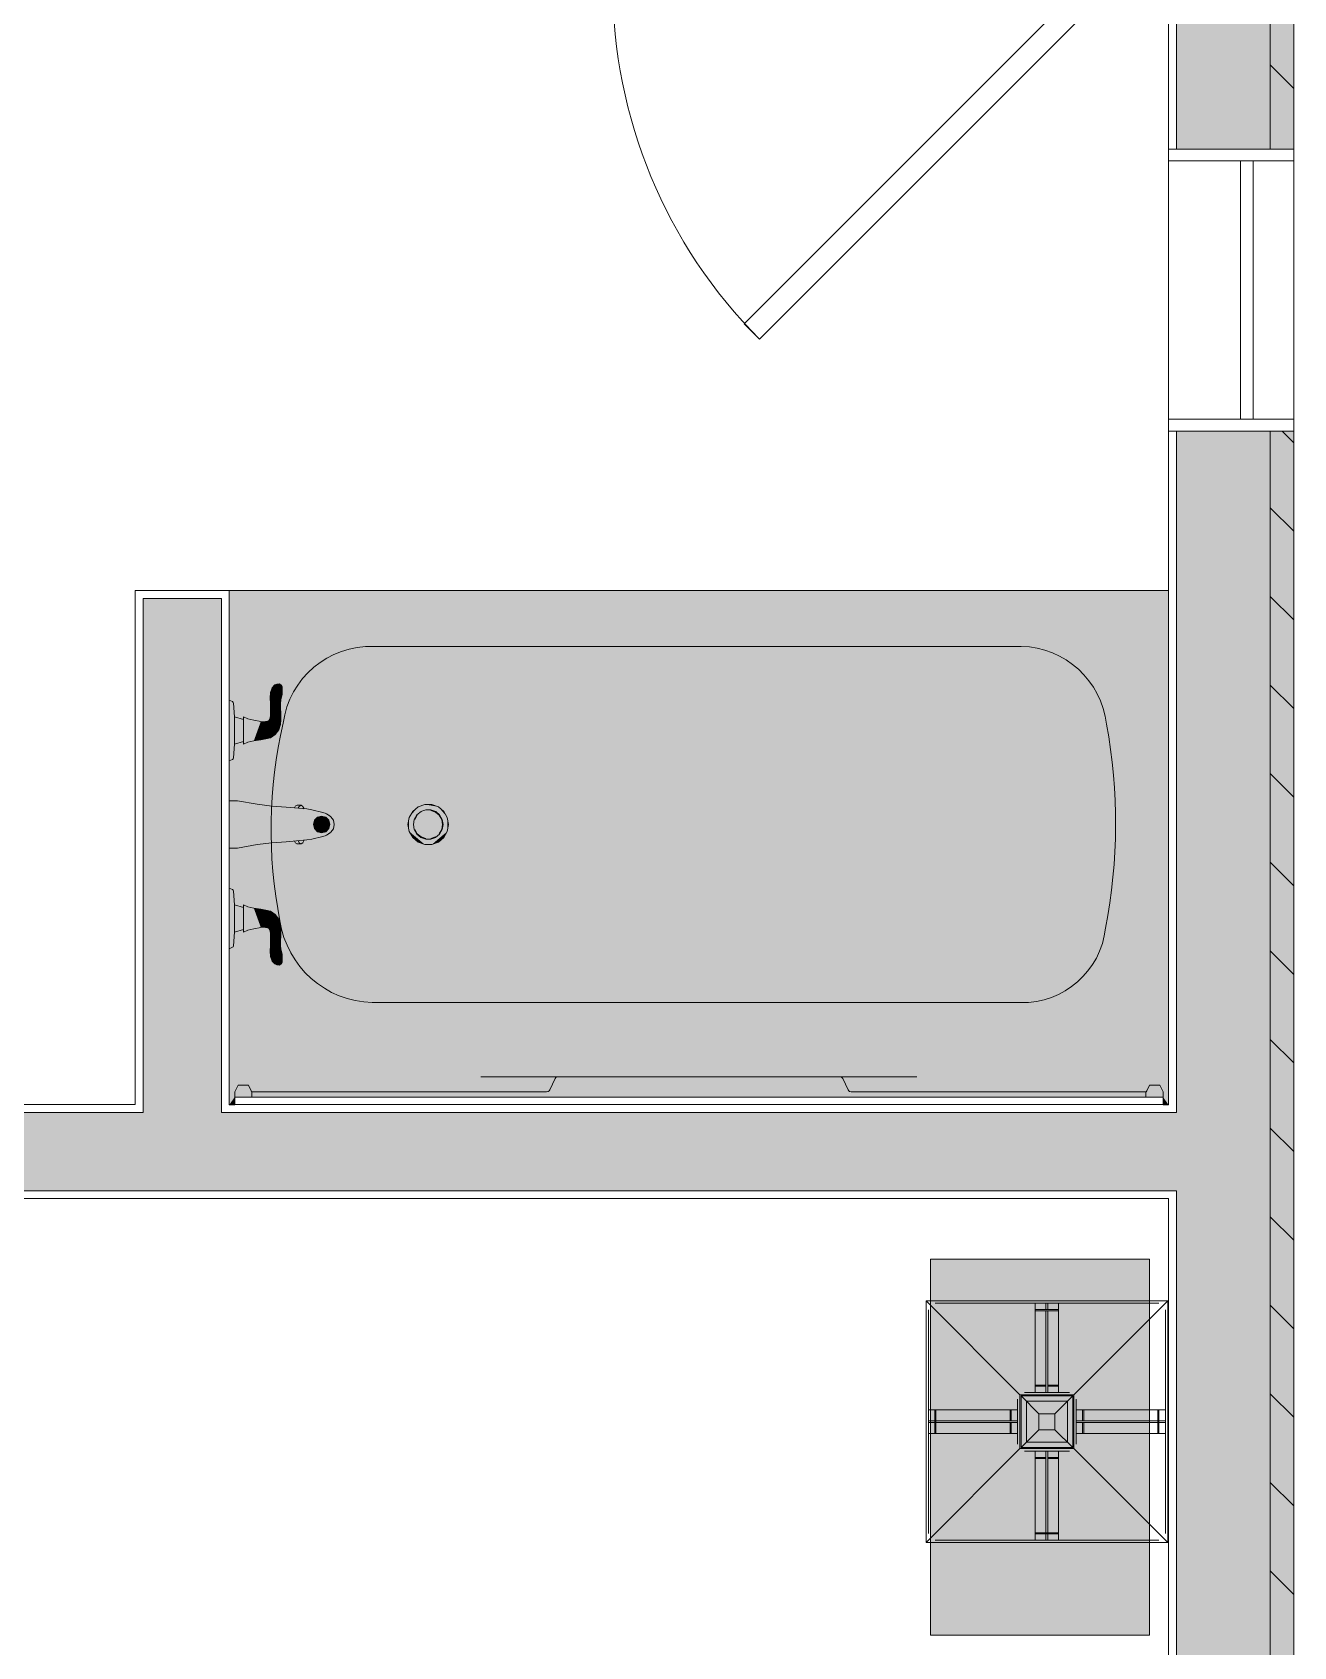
# Model space of a CAD drawing. Header units: inches. Extents: x 99 to 12024, y -5408 to 2559.
# Drawn here: x 9274.5 to 9355.1, y -5306.9 to -5203.9 of the extents above; entities that cross this region are included whole.
import ezdxf

# ---------------------------------------------------------------- set-up
doc = ezdxf.new("R2010")
doc.units = ezdxf.units.IN
doc.header["$LTSCALE"] = 96
doc.header["$MEASUREMENT"] = 0
for name, color, linetype, lineweight in [('Doors', 5, 'Continuous', 5), ('Fixtures_ Interior', 231, 'Continuous', 0), ('Walls_  Normal', 6, 'Continuous', 13), ('Windows', 5, 'Continuous', 5)]:
    doc.layers.add(name, color=color, linetype=linetype, lineweight=lineweight)
for name, color, linetype, lineweight, true_color in [('Electrical', 7, 'Continuous', 20, 0xff0a0a), ('Furniture_ Interior', 7, 'Continuous', 25, 0x8080c0), ('Hatch', 7, 'Continuous', 0, 0x919191)]:
    doc.layers.add(name, color=color, linetype=linetype, lineweight=lineweight, true_color=true_color)

# ---------------------------------------------------------------- blocks, each defined once
blk = doc.blocks.new('Standard Tub 1')
at = {"layer": 'Fixtures_ Interior', "color": 17, "lineweight": 0, "true_color": 0x804040, "transparency": 33554687}
for p, q in [((-29.66, 24.77), (-29.1, 24.6)), ((-30, 19.42), (-29.47, 19.42)), ((-25.84, 18.96), (-25.8, 19.03)), ((-17.45, 18.84), (-17.76, 18.72)), ((-18.15, 18.21), (-17.99, 18.49)), ((-25.84, 16.84), (-25.79, 16.75)), ((-25.78, 16.74), (-25.68, 16.68)), ((-25.41, 16.67), (-25.68, 16.67)), ((-17.13, 17), (-16.83, 17.11)), ((-30, 16.38), (-29.47, 16.38)), ((-13.93, 1.8), (13.93, 1.8))]:
    blk.add_line(p, q, dxfattribs=at)
for points in [[(30, 32.84), (30, 0), (29.65, 0), (29.65, 0.5), (-29.65, 0.5), (-29.65, 0), (-30, 0), (-30, 32.84)], [(-29.1, 24.77), (-28.81, 24.64), (-28.43, 24.56), (-27.98, 24.48), (-27.83, 24.46), (-27.68, 24.48), (-27.55, 24.49), (-27.47, 24.55), (-27.42, 24.62), (-27.38, 24.72), (-27.37, 24.89), (-27.36, 25.32), (-27.37, 25.64), (-27.39, 25.96), (-27.36, 26.33), (-27.25, 26.63), (-27.08, 26.81), (-26.95, 26.87), (-26.79, 26.88), (-26.69, 26.8), (-26.63, 26.69), (-26.61, 26.47), (-26.63, 26.19), (-26.71, 25.87), (-26.72, 25.61), (-26.72, 25.37), (-26.7, 24.96), (-26.71, 24.58), (-26.73, 24.29), (-26.83, 23.95), (-27.06, 23.65), (-27.37, 23.44), (-27.66, 23.37), (-27.98, 23.3), (-28.43, 23.24), (-28.81, 23.16), (-29.1, 23.03)], [(-18.59, 17.9), (-18.51, 18.35), (-18.28, 18.74), (-17.94, 19.03), (-17.51, 19.18), (-17.06, 19.18), (-16.64, 19.03), (-16.29, 18.74), (-16.07, 18.35), (-15.99, 17.9), (-16.07, 17.46), (-16.29, 17.07), (-16.64, 16.78), (-17.06, 16.62), (-17.51, 16.62), (-17.94, 16.78), (-18.28, 17.07), (-18.51, 17.46)], [(-24.62, 17.9), (-24.55, 18.17), (-24.36, 18.36), (-24.1, 18.43), (-23.83, 18.36), (-23.64, 18.17), (-23.57, 17.9), (-23.64, 17.64), (-23.83, 17.44), (-24.1, 17.37), (-24.36, 17.44), (-24.55, 17.64)], [(-24.58, 17.9), (-24.52, 18.14), (-24.34, 18.32), (-24.1, 18.39), (-23.85, 18.32), (-23.67, 18.14), (-23.61, 17.9), (-23.67, 17.66), (-23.85, 17.48), (-24.1, 17.41), (-24.34, 17.48), (-24.52, 17.66)], [(-29.1, 12.77), (-28.81, 12.65), (-28.43, 12.56), (-27.98, 12.5), (-27.66, 12.43), (-27.37, 12.36), (-27.06, 12.15), (-26.83, 11.85), (-26.73, 11.51), (-26.71, 11.22), (-26.7, 10.84), (-26.72, 10.43), (-26.72, 10.19), (-26.71, 9.94), (-26.63, 9.62), (-26.61, 9.33), (-26.63, 9.12), (-26.69, 9), (-26.79, 8.92), (-26.95, 8.93), (-27.08, 9), (-27.25, 9.17), (-27.36, 9.48), (-27.39, 9.84), (-27.37, 10.16), (-27.36, 10.48), (-27.37, 10.91), (-27.38, 11.08), (-27.42, 11.18), (-27.47, 11.25), (-27.55, 11.31), (-27.68, 11.32), (-27.83, 11.35), (-27.98, 11.32), (-28.43, 11.24), (-28.81, 11.16), (-29.1, 11.03)]]:
    blk.add_lwpolyline(points, close=True, dxfattribs=at)
for points in [[(9, 1.8), (9.08, 1.78), (9.14, 1.74), (9.19, 1.68), (9.53, 0.96), (9.57, 0.9), (9.63, 0.86), (9.73, 0.84), (28.58, 0.84), (28.61, 0.89), (28.78, 1.25), (29.44, 1.25), (29.65, 0.84), (29.65, 0), (30, 0), (30, 32.84), (-30, 32.84), (-30, 0), (-29.65, 0), (-29.65, 0.84), (-29.44, 1.25), (-28.78, 1.25), (-28.61, 0.89), (-28.58, 0.84), (-9.73, 0.84), (-9.63, 0.86), (-9.57, 0.9), (-9.53, 0.96), (-9.19, 1.68), (-9.14, 1.74), (-9.08, 1.78), (-9, 1.8)], [(-29.66, 23.03), (-29.66, 24.77), (-29.73, 25.64), (-29.75, 25.7), (-29.8, 25.75), (-30, 25.84)], [(-29.1, 23.2), (-29.66, 23.03), (-29.73, 22.15), (-29.75, 22.1), (-29.8, 22.05), (-30, 21.96)], [(-23.56, 18.43), (-23.78, 18.59), (-23.87, 18.63), (-24.27, 18.74), (-24.46, 18.78), (-24.72, 18.84), (-25.05, 18.89), (-26.36, 19), (-27.28, 19.08), (-28.21, 19.19), (-29.47, 19.42)], [(-25.21, 18.9), (-25.27, 19.01), (-25.29, 19.05), (-25.41, 19.13), (-25.67, 19.13), (-25.79, 19.06)], [(-25.59, 18.94), (-25.53, 19.05), (-25.41, 19.13)], [(-17.74, 18.73), (-18.01, 18.51), (-18.18, 18.22), (-18.23, 17.9), (-18.18, 17.58), (-18.01, 17.29), (-17.76, 17.08), (-17.45, 16.97), (-17.12, 16.97), (-16.81, 17.08)], [(-16.83, 17.07), (-16.56, 17.29), (-16.4, 17.58), (-16.34, 17.9), (-16.4, 18.22), (-16.56, 18.51), (-16.81, 18.72), (-17.12, 18.83), (-17.45, 18.83)], [(-16.59, 17.31), (-16.43, 17.59), (-16.37, 17.9), (-16.43, 18.21), (-16.59, 18.49), (-16.83, 18.69), (-17.13, 18.8)], [(-23.63, 18.49), (-23.51, 18.4), (-23.35, 18.17), (-23.3, 17.9), (-23.35, 17.63), (-23.51, 17.4), (-23.63, 17.32)], [(-17.45, 17), (-17.74, 17.11), (-17.99, 17.31), (-18.15, 17.59)], [(-29.47, 16.38), (-28.21, 16.62), (-27.28, 16.72), (-26.36, 16.8), (-25.05, 16.92), (-24.72, 16.96), (-24.46, 17.02), (-24.27, 17.07), (-23.87, 17.17), (-23.78, 17.21), (-23.56, 17.37)], [(-25.21, 16.9), (-25.27, 16.78), (-25.29, 16.74), (-25.41, 16.67), (-25.53, 16.74), (-25.6, 16.87)], [(-30, 13.84), (-29.8, 13.75), (-29.75, 13.71), (-29.73, 13.65), (-29.66, 12.77)], [(-29.66, 11.03), (-29.66, 12.77), (-29.1, 12.6)], [(-29.1, 11.2), (-29.66, 11.03), (-29.73, 10.16), (-29.75, 10.1), (-29.8, 10.06), (-30, 9.96)], [(28.55, 0.84), (28.55, 0.5), (-28.55, 0.5), (-28.55, 0.84)]]:
    blk.add_lwpolyline(points, dxfattribs=at)
blk.add_lwpolyline([(-26.55, 24.37, -0.386366), (-20.76, 29.27), (20.59, 29.27, -0.375183), (26.04, 24.3, -0.093098), (25.98, 11.29, -0.387649), (20.54, 6.53), (-20.86, 6.53, -0.364488), (-26.76, 11.76, -0.106183)], format="xyb", close=True, dxfattribs=at)
at = {"layer": 'Fixtures_ Interior', "color": 7, "lineweight": 0, "true_color": 0xffffff, "transparency": 33554687}
for points in [[(-30, 32.84), (30, 32.84), (-30, 32.84), (29.65, 0.5)], [(29.65, 0.5), (-29.65, 0.5), (29.65, 0.5), (-30, 32.84)], [(-29.65, 0.5), (-30, 0), (-29.65, 0.5), (-30, 32.84)], [(30, 32.84), (30, 0), (30, 32.84), (29.65, 0.5)], [(-27.25, 26.63), (-27.08, 26.81), (-27.25, 26.63), (-26.61, 26.47)], [(-26.95, 26.87), (-26.63, 26.69), (-26.95, 26.87), (-27.08, 26.81)], [(-27.08, 26.81), (-26.63, 26.69), (-27.08, 26.81), (-26.61, 26.47)], [(-26.95, 26.87), (-26.79, 26.88), (-26.95, 26.87), (-26.69, 26.8)], [(-26.69, 26.8), (-26.63, 26.69), (-26.69, 26.8), (-26.95, 26.87)], [(-27.36, 26.33), (-26.63, 26.19), (-27.36, 26.33), (-27.39, 25.96)], [(-27.39, 25.96), (-26.63, 26.19), (-27.39, 25.96), (-26.71, 25.87)], [(-27.37, 25.64), (-27.39, 25.96), (-27.37, 25.64), (-26.71, 25.87)], [(-27.37, 25.64), (-26.71, 25.87), (-27.37, 25.64), (-26.72, 25.61)], [(-27.36, 26.33), (-27.25, 26.63), (-27.36, 26.33), (-26.61, 26.47)], [(-26.61, 26.47), (-26.63, 26.19), (-26.61, 26.47), (-27.36, 26.33)], [(-29.1, 23.03), (-29.1, 24.77), (-29.1, 23.03), (-28.81, 24.64)], [(-27.38, 24.72), (-27.37, 24.89), (-27.38, 24.72), (-26.7, 24.96)], [(-26.7, 24.96), (-26.71, 24.58), (-26.7, 24.96), (-27.38, 24.72)], [(-27.36, 25.32), (-27.37, 25.64), (-27.36, 25.32), (-26.72, 25.61)], [(-27.37, 24.89), (-27.36, 25.32), (-27.37, 24.89), (-26.7, 24.96)], [(-26.72, 25.61), (-26.72, 25.37), (-26.72, 25.61), (-27.36, 25.32)], [(-27.36, 25.32), (-26.72, 25.37), (-27.36, 25.32), (-26.7, 24.96)], [(-28.81, 24.64), (-28.81, 23.16), (-28.81, 24.64), (-29.1, 23.03)], [(-28.81, 24.64), (-28.43, 24.56), (-28.81, 24.64), (-28.43, 23.24)], [(-28.43, 23.24), (-28.81, 23.16), (-28.43, 23.24), (-28.81, 24.64)], [(-27.98, 24.48), (-28.43, 23.24), (-27.98, 24.48), (-28.43, 24.56)], [(-27.98, 23.3), (-28.43, 23.24), (-27.98, 23.3), (-27.98, 24.48)], [(-27.83, 24.46), (-27.98, 23.3), (-27.83, 24.46), (-27.98, 24.48)], [(-27.66, 23.37), (-27.98, 23.3), (-27.66, 23.37), (-27.83, 24.46)], [(-27.68, 24.48), (-27.66, 23.37), (-27.68, 24.48), (-27.83, 24.46)], [(-27.55, 24.49), (-27.37, 23.44), (-27.55, 24.49), (-27.68, 24.48)], [(-27.37, 23.44), (-27.66, 23.37), (-27.37, 23.44), (-27.68, 24.48)], [(-27.55, 24.49), (-27.47, 24.55), (-27.55, 24.49), (-26.83, 23.95)], [(-27.55, 24.49), (-26.83, 23.95), (-27.55, 24.49), (-27.06, 23.65)], [(-27.06, 23.65), (-27.37, 23.44), (-27.06, 23.65), (-27.55, 24.49)], [(-27.42, 24.62), (-26.73, 24.29), (-27.42, 24.62), (-27.47, 24.55)], [(-27.47, 24.55), (-26.73, 24.29), (-27.47, 24.55), (-26.83, 23.95)], [(-27.38, 24.72), (-26.71, 24.58), (-27.38, 24.72), (-27.42, 24.62)], [(-26.71, 24.58), (-26.73, 24.29), (-26.71, 24.58), (-27.42, 24.62)], [(-18.51, 18.35), (-18.28, 18.74), (-18.51, 18.35), (-17.94, 19.03)], [(-17.94, 19.03), (-16.64, 19.03), (-17.94, 19.03), (-18.51, 18.35)], [(-16.64, 19.03), (-16.07, 18.35), (-16.64, 19.03), (-18.51, 18.35)], [(-17.51, 19.18), (-16.64, 19.03), (-17.51, 19.18), (-17.94, 19.03)], [(-17.06, 19.18), (-16.64, 19.03), (-17.06, 19.18), (-17.51, 19.18)], [(-16.29, 18.74), (-16.07, 18.35), (-16.29, 18.74), (-16.64, 19.03)], [(-24.55, 17.64), (-24.62, 17.9), (-24.55, 17.64), (-24.55, 18.17)], [(-24.52, 17.66), (-24.58, 17.9), (-24.52, 17.66), (-24.52, 18.14)], [(-24.55, 18.17), (-24.36, 18.36), (-24.55, 18.17), (-24.1, 18.43)], [(-24.1, 18.43), (-23.83, 18.36), (-24.1, 18.43), (-24.55, 18.17)], [(-24.55, 18.17), (-23.83, 18.36), (-24.55, 18.17), (-23.64, 18.17)], [(-24.55, 17.64), (-24.55, 18.17), (-24.55, 17.64), (-23.64, 18.17)], [(-24.55, 17.64), (-23.64, 18.17), (-24.55, 17.64), (-23.64, 17.64)], [(-24.55, 17.64), (-23.64, 17.64), (-24.55, 17.64), (-23.83, 17.44)], [(-23.83, 17.44), (-24.1, 17.37), (-23.83, 17.44), (-24.55, 17.64)], [(-24.55, 17.64), (-24.1, 17.37), (-24.55, 17.64), (-24.36, 17.44)], [(-24.52, 18.14), (-24.34, 18.32), (-24.52, 18.14), (-24.1, 18.39)], [(-24.1, 18.39), (-23.85, 18.32), (-24.1, 18.39), (-24.52, 18.14)], [(-24.52, 18.14), (-23.85, 18.32), (-24.52, 18.14), (-23.67, 18.14)], [(-23.67, 18.14), (-23.67, 17.66), (-23.67, 18.14), (-24.52, 18.14)], [(-24.52, 18.14), (-23.67, 17.66), (-24.52, 18.14), (-24.52, 17.66)], [(-23.67, 17.66), (-23.85, 17.48), (-23.67, 17.66), (-24.52, 17.66)], [(-24.52, 17.66), (-23.85, 17.48), (-24.52, 17.66), (-24.1, 17.41)], [(-24.1, 17.41), (-24.34, 17.48), (-24.1, 17.41), (-24.52, 17.66)], [(-23.67, 18.14), (-23.61, 17.9), (-23.67, 18.14), (-23.67, 17.66)], [(-23.64, 18.17), (-23.57, 17.9), (-23.64, 18.17), (-23.64, 17.64)], [(-18.51, 17.46), (-18.59, 17.9), (-18.51, 17.46), (-18.51, 18.35)], [(-18.51, 18.35), (-16.07, 18.35), (-18.51, 18.35), (-17.51, 16.62)], [(-18.51, 17.46), (-18.51, 18.35), (-18.51, 17.46), (-17.51, 16.62)], [(-16.07, 18.35), (-16.07, 17.46), (-16.07, 18.35), (-17.51, 16.62)], [(-15.99, 17.9), (-16.07, 17.46), (-15.99, 17.9), (-16.07, 18.35)], [(-18.51, 17.46), (-17.51, 16.62), (-18.51, 17.46), (-18.28, 17.07)], [(-17.51, 16.62), (-17.94, 16.78), (-17.51, 16.62), (-18.28, 17.07)], [(-16.07, 17.46), (-17.06, 16.62), (-16.07, 17.46), (-17.51, 16.62)], [(-16.07, 17.46), (-16.29, 17.07), (-16.07, 17.46), (-17.06, 16.62)], [(-16.29, 17.07), (-16.64, 16.78), (-16.29, 17.07), (-17.06, 16.62)], [(-28.81, 12.65), (-28.81, 11.16), (-28.81, 12.65), (-29.1, 12.77)], [(-29.1, 12.77), (-28.81, 11.16), (-29.1, 12.77), (-29.1, 11.03)], [(-28.43, 12.56), (-28.81, 11.16), (-28.43, 12.56), (-28.81, 12.65)], [(-28.43, 11.24), (-28.81, 11.16), (-28.43, 11.24), (-28.43, 12.56)], [(-27.98, 12.5), (-27.98, 11.32), (-27.98, 12.5), (-28.43, 12.56)], [(-28.43, 12.56), (-27.98, 11.32), (-28.43, 12.56), (-28.43, 11.24)], [(-27.98, 12.5), (-27.66, 12.43), (-27.98, 12.5), (-27.83, 11.35)], [(-27.83, 11.35), (-27.98, 11.32), (-27.83, 11.35), (-27.98, 12.5)], [(-27.66, 12.43), (-27.68, 11.32), (-27.66, 12.43), (-27.83, 11.35)], [(-27.37, 12.36), (-27.68, 11.32), (-27.37, 12.36), (-27.66, 12.43)], [(-27.55, 11.31), (-27.68, 11.32), (-27.55, 11.31), (-27.37, 12.36)], [(-27.37, 12.36), (-27.06, 12.15), (-27.37, 12.36), (-27.55, 11.31)], [(-27.06, 12.15), (-26.83, 11.85), (-27.06, 12.15), (-27.55, 11.31)], [(-26.83, 11.85), (-27.47, 11.25), (-26.83, 11.85), (-27.55, 11.31)], [(-26.73, 11.51), (-27.47, 11.25), (-26.73, 11.51), (-26.83, 11.85)], [(-27.42, 11.18), (-27.47, 11.25), (-27.42, 11.18), (-26.73, 11.51)], [(-26.73, 11.51), (-26.71, 11.22), (-26.73, 11.51), (-27.42, 11.18)], [(-26.71, 11.22), (-27.38, 11.08), (-26.71, 11.22), (-27.42, 11.18)], [(-26.7, 10.84), (-27.38, 11.08), (-26.7, 10.84), (-26.71, 11.22)], [(-27.37, 10.91), (-27.38, 11.08), (-27.37, 10.91), (-26.7, 10.84)], [(-26.7, 10.84), (-27.36, 10.48), (-26.7, 10.84), (-27.37, 10.91)], [(-27.37, 10.16), (-27.36, 10.48), (-27.37, 10.16), (-26.72, 10.19)], [(-26.72, 10.43), (-27.36, 10.48), (-26.72, 10.43), (-26.7, 10.84)], [(-26.72, 10.19), (-27.36, 10.48), (-26.72, 10.19), (-26.72, 10.43)], [(-26.71, 9.94), (-27.39, 9.84), (-26.71, 9.94), (-27.37, 10.16)], [(-26.63, 9.62), (-27.39, 9.84), (-26.63, 9.62), (-26.71, 9.94)], [(-27.36, 9.48), (-27.39, 9.84), (-27.36, 9.48), (-26.63, 9.62)], [(-26.72, 10.19), (-26.71, 9.94), (-26.72, 10.19), (-27.37, 10.16)], [(-26.61, 9.33), (-27.36, 9.48), (-26.61, 9.33), (-26.63, 9.62)], [(-27.25, 9.17), (-27.36, 9.48), (-27.25, 9.17), (-26.61, 9.33)], [(-26.61, 9.33), (-27.08, 9), (-26.61, 9.33), (-27.25, 9.17)], [(-26.63, 9.12), (-27.08, 9), (-26.63, 9.12), (-26.61, 9.33)], [(-26.95, 8.93), (-27.08, 9), (-26.95, 8.93), (-26.63, 9.12)], [(-26.63, 9.12), (-26.69, 9), (-26.63, 9.12), (-26.95, 8.93)], [(-26.69, 9), (-26.79, 8.92), (-26.69, 9), (-26.95, 8.93)], [(-29.65, 0.5), (-29.65, 0), (-29.65, 0.5), (-30, 0)], [(30, 0), (29.65, 0), (30, 0), (29.65, 0.5)]]:
    blk.add_solid(points, dxfattribs=at)
blk = doc.blocks.new('Storage Furniture_Dressers_Drawer Chests_Contemporary Dresser')
at = {"layer": 'Furniture_ Interior', "color": 163, "lineweight": 0, "true_color": 0x8080c0, "transparency": 33554687}
for p, q in [((-21, 14), (21, 14)), ((-21, 0), (-21, 14)), ((21, 14), (21, 0)), ((21, 0), (-21, 0))]:
    blk.add_line(p, q, dxfattribs=at)
at = {"layer": 'Furniture_ Interior', "color": 7, "lineweight": 0, "true_color": 0xffffff, "transparency": 33554687}
blk.add_solid([(-21, 14), (21, 14), (-21, 0), (21, 0)], dxfattribs=at)
blk = doc.blocks.new('Lighting (interior)_Lamps_Table Lamps_Arts & Crafts Table Lamp')
at = {"layer": 'Electrical', "lineweight": 0, "transparency": 33554687}
for p, q in [((-7.72, 15.44), (7.72, 15.44)), ((-7.57, 14.86), (-7.57, 0.58)), ((7.14, 15.29), (-7.14, 15.29)), ((-0.75, 9.59), (-0.75, 15.29)), ((-0.75, 14.88), (0.75, 14.88)), ((-0.75, 14.81), (0.75, 14.81)), ((-0.06, 14.88), (-0.06, 15.29)), ((-0.06, 14.81), (-0.06, 9.59)), ((0.06, 15.29), (0.06, 14.88)), ((0.06, 9.59), (0.06, 14.81)), ((0.75, 15.29), (0.75, 9.59)), ((7.57, 0.58), (7.57, 14.86)), ((-1.72, 9.44), (1.72, 9.44)), ((-0.51, 8.23), (-1.65, 9.37)), ((-1.44, 9.59), (1.44, 9.59)), ((-0.06, 10.06), (-0.75, 10.06)), ((-0.75, 9.99), (-0.06, 9.99)), ((0.75, 10.06), (0.06, 10.06)), ((0.06, 9.99), (0.75, 9.99)), ((1.65, 9.37), (0.51, 8.23)), ((-7.57, 8.47), (-1.87, 8.47)), ((-7.16, 6.97), (-7.16, 8.47)), ((-7.09, 6.97), (-7.09, 8.47)), ((-2.35, 8.47), (-2.35, 7.78)), ((-2.28, 7.78), (-2.28, 8.47)), ((-1.87, 6.28), (-1.87, 9.16)), ((1.87, 9.16), (1.87, 6.28)), ((1.87, 8.47), (7.57, 8.47)), ((2.28, 8.47), (2.28, 7.78)), ((2.35, 7.78), (2.35, 8.47)), ((7.09, 8.47), (7.09, 6.97)), ((7.16, 8.47), (7.16, 6.97)), ((-7.57, 7.78), (-7.16, 7.78)), ((-7.57, 7.66), (-7.16, 7.66)), ((-1.87, 7.78), (-7.09, 7.78)), ((-7.09, 7.66), (-1.87, 7.66)), ((-2.35, 7.66), (-2.35, 6.97)), ((-2.28, 6.97), (-2.28, 7.66)), ((7.09, 7.78), (1.87, 7.78)), ((1.87, 7.66), (7.09, 7.66)), ((2.28, 7.66), (2.28, 6.97)), ((2.35, 6.97), (2.35, 7.66)), ((7.57, 7.78), (7.16, 7.78)), ((7.16, 7.66), (7.57, 7.66)), ((-1.87, 6.97), (-7.57, 6.97)), ((7.57, 6.97), (1.87, 6.97)), ((1.44, 5.85), (-1.44, 5.85)), ((-0.75, 0.15), (-0.75, 5.85)), ((-0.06, 5.44), (-0.75, 5.44)), ((-0.75, 5.37), (-0.06, 5.37)), ((-0.06, 5.85), (-0.06, 0.63)), ((0.06, 0.63), (0.06, 5.85)), ((0.75, 5.44), (0.06, 5.44)), ((0.06, 5.37), (0.75, 5.37)), ((0.75, 5.85), (0.75, 0.15)), ((-7.14, 0.15), (7.14, 0.15)), ((0.75, 0.63), (-0.75, 0.63)), ((0.75, 0.56), (-0.75, 0.56)), ((-0.06, 0.56), (-0.06, 0.15)), ((0.06, 0.15), (0.06, 0.56))]:
    blk.add_line(p, q, dxfattribs=at)
for points in [[(-1.72, 6), (1.72, 6), (7.72, 0), (-7.72, 0), (-7.72, 15.44), (-1.72, 9.44), (-1.72, 6), (-7.72, 0)], [(7.72, 0), (7.72, 15.44), (1.72, 9.44), (1.72, 6)], [(-1.65, 6.07), (-1.65, 9.37), (1.65, 9.37), (1.65, 6.07)], [(0.51, 7.21), (1.65, 6.07), (-1.65, 6.07), (-0.51, 7.21)]]:
    blk.add_lwpolyline(points, dxfattribs=at)
for points in [[(-1.31, 9.03), (1.31, 9.03), (1.31, 6.41), (-1.31, 6.41)], [(-0.51, 8.23), (0.51, 8.23), (0.51, 7.21), (-0.51, 7.21)]]:
    blk.add_lwpolyline(points, close=True, dxfattribs=at)

msp = doc.modelspace()

# ---------------------------------------------------------------- linework, layer by layer
at = {"layer": 'Doors', "transparency": 33554687}
for p, q in [((9342.64, -5199.85), (9320.02, -5222.47)), ((9343.62, -5200.82), (9320.99, -5223.45)), ((9320.99, -5223.45), (9320.02, -5222.47))]:
    msp.add_line(p, q, dxfattribs=at)
msp.add_arc((9343.62, -5200.82), 32, 180, 225, dxfattribs=at)
at = {"layer": 'Hatch', "color": 1, "transparency": 33554687}
for p, q in [((9353.62, -5205.94), (9355.12, -5207.44)), ((9355.12, -5230.07), (9354.37, -5229.32)), ((9353.62, -5234.22), (9355.12, -5235.72)), ((9281.12, -5239.51), (9281.12, -5240.01)), ((9287.12, -5240.01), (9287.12, -5239.51)), ((9355.12, -5241.38), (9353.62, -5239.88)), ((9353.62, -5245.54), (9355.12, -5247.04)), ((9353.62, -5251.19), (9355.12, -5252.69)), ((9353.62, -5256.85), (9355.12, -5258.35)), ((9353.62, -5262.51), (9355.12, -5264.01)), ((9353.62, -5268.16), (9355.12, -5269.66)), ((9353.62, -5273.82), (9355.12, -5275.32)), ((9353.62, -5279.48), (9355.12, -5280.98)), ((9353.62, -5285.13), (9355.12, -5286.63)), ((9353.62, -5290.79), (9355.12, -5292.29)), ((9353.62, -5296.45), (9355.12, -5297.95)), ((9353.62, -5302.1), (9355.12, -5303.6))]:
    msp.add_line(p, q, dxfattribs=at)
at = {"layer": 'Walls_  Normal', "transparency": 33554687}
for p, q in [((9355.12, -5024.32), (9355.12, -5211.32)), ((9353.62, -5025.82), (9353.62, -5211.32)), ((9347.12, -5200.82), (9347.12, -5211.32)), ((9347.62, -5200.32), (9347.62, -5211.32)), ((9355.12, -5211.32), (9347.12, -5211.32)), ((9353.62, -5211.32), (9347.62, -5211.32)), ((9355.12, -5229.32), (9347.12, -5229.32)), ((9347.12, -5229.32), (9347.12, -5272.32)), ((9353.62, -5229.32), (9347.62, -5229.32)), ((9347.62, -5229.32), (9347.62, -5272.82)), ((9353.62, -5229.32), (9353.62, -5324.32)), ((9355.12, -5229.32), (9355.12, -5324.32)), ((9287.12, -5239.51), (9281.12, -5239.51)), ((9281.12, -5240.01), (9281.12, -5272.32)), ((9286.62, -5240.01), (9281.62, -5240.01)), ((9281.62, -5240.01), (9281.62, -5272.82)), ((9286.62, -5240.01), (9286.62, -5272.82)), ((9287.12, -5240.01), (9287.12, -5272.32)), ((9204.62, -5272.82), (9281.62, -5272.82)), ((9205.12, -5272.32), (9281.12, -5272.32)), ((9286.62, -5272.82), (9347.62, -5272.82)), ((9287.12, -5272.32), (9347.12, -5272.32)), ((9194.37, -5277.82), (9347.62, -5277.82)), ((9194.37, -5278.32), (9347.12, -5278.32)), ((9347.12, -5278.32), (9347.12, -5324.32)), ((9347.62, -5277.82), (9347.62, -5324.32))]:
    msp.add_line(p, q, dxfattribs=at)
at = {"layer": 'Walls_  Normal', "color": 252, "true_color": 0x949494, "transparency": 33554687}
for points in [[(9355.12, -5024.32), (9355.12, -5211.32), (9353.62, -5025.82), (9353.62, -5211.32)], [(9353.62, -5025.82), (9353.62, -5211.32), (9347.62, -5025.82), (9347.62, -5211.32)], [(9353.62, -5229.32), (9353.62, -5324.32), (9347.62, -5229.32), (9347.62, -5324.32)], [(9355.12, -5229.32), (9355.12, -5324.32), (9353.62, -5229.32), (9353.62, -5324.32)], [(9286.62, -5240.01), (9286.62, -5272.82), (9281.62, -5240.01), (9281.62, -5272.82)], [(9194.37, -5272.82), (9347.62, -5272.82), (9194.37, -5277.82), (9347.62, -5277.82)]]:
    msp.add_solid(points, dxfattribs=at)
at = {"layer": 'Windows', "transparency": 33554687}
for p, q in [((9347.12, -5211.32), (9347.12, -5229.32)), ((9347.12, -5212.07), (9347.12, -5211.32)), ((9355.12, -5211.32), (9347.12, -5211.32)), ((9355.12, -5211.32), (9355.12, -5229.32)), ((9355.12, -5212.07), (9355.12, -5211.32)), ((9355.12, -5212.07), (9347.12, -5212.07)), ((9351.72, -5228.57), (9351.72, -5212.07)), ((9352.52, -5228.57), (9352.52, -5212.07)), ((9347.12, -5229.32), (9347.12, -5228.57)), ((9355.12, -5228.57), (9347.12, -5228.57)), ((9355.12, -5229.32), (9355.12, -5228.57)), ((9355.12, -5229.32), (9347.12, -5229.32))]:
    msp.add_line(p, q, dxfattribs=at)

# ---------------------------------------------------------------- block references
at = {"layer": 'Electrical', "transparency": 33554687, "xscale": -1, "rotation": 359.9999999999999}
msp.add_blockref('Lighting (interior)_Lamps_Table Lamps_Arts & Crafts Table Lamp', (9339.35, -5300.29), dxfattribs=at)
at = {"layer": 'Fixtures_ Interior', "transparency": 33554687}
msp.add_blockref('Standard Tub 1', (9317.12, -5272.34), dxfattribs=at)
at = {"layer": 'Furniture_ Interior', "transparency": 33554687, "xscale": -0.5714285969734192, "rotation": 269.9999999999999}
msp.add_blockref('Storage Furniture_Dressers_Drawer Chests_Contemporary Dresser', (9331.91, -5294.19), dxfattribs=at)

doc.saveas('drawing.dxf')
